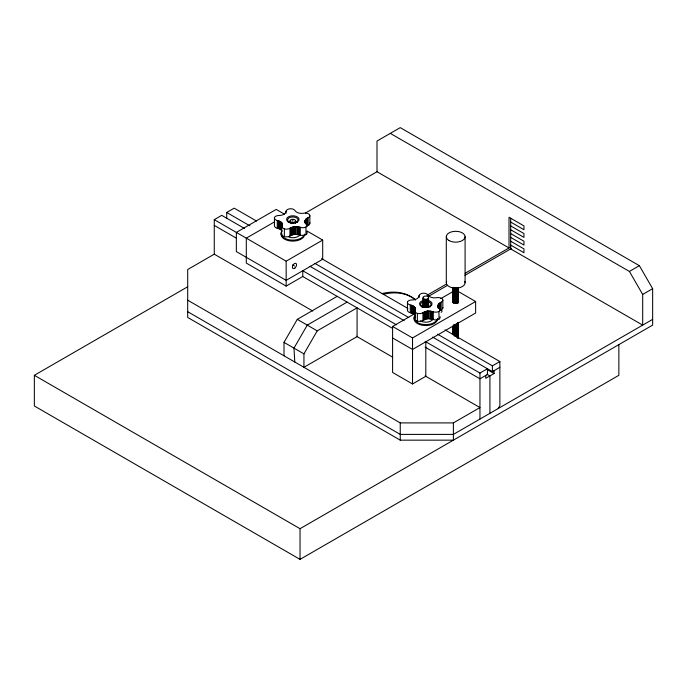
<?xml version="1.0" encoding="UTF-8"?>
<svg xmlns="http://www.w3.org/2000/svg" width="687" height="687" viewBox="0 0 687 687"><rect width="100%" height="100%" fill="white"/><g stroke="black" fill="none" stroke-linecap="round" stroke-linejoin="round"><path stroke-width="1.03" d="M306.711 226.203L308.154 225.439L308.154 217.71A4.5 2.593 0 0 0 309.365 214.507L309.09 214.258A5.032 2.911 0 0 0 304.178 213.159C300.958 213.751 296.784 213.382 294.809 210.437A4.5 2.593 0 0 0 290.412 208.745L289.897 208.771A5.032 2.911 0 0 0 286.075 211.21C285.792 214.619 281.515 215.503 278.69 215.512A4.5 2.593 0 0 0 274.448 217.693L274.431 217.985A5.032 2.911 0 0 0 277.273 220.553C279.781 220.742 283.671 222.983 282.082 225.929A4.5 2.593 0 0 0 284.366 228.934L284.366 236.672L284.839 236.766A5.032 2.911 0 0 0 289.94 236.002L294.68 234.224L300.288 235.023A4.5 2.593 0 0 0 305.947 234.696L306.265 234.465A5.032 2.911 0 0 0 306.78 231.691M439.714 310.661L441.157 309.897L441.157 302.168A4.5 2.593 0 0 0 442.368 298.965L442.084 298.716A5.032 2.911 0 0 0 437.181 297.617C433.961 298.21 429.787 297.84 427.803 294.895A4.5 2.593 0 0 0 423.407 293.203L422.9 293.229A5.032 2.911 0 0 0 419.079 295.668C418.795 299.077 414.51 299.961 411.693 299.97A4.5 2.593 0 0 0 407.451 302.151L407.425 302.443A5.032 2.911 0 0 0 410.276 305.002C412.784 305.2 416.674 307.441 415.085 310.387A4.5 2.593 0 0 0 417.37 313.392L417.37 321.13L417.842 321.224A5.032 2.911 0 0 0 422.943 320.46L427.675 318.682L433.291 319.481A4.5 2.593 0 0 0 438.95 319.154L439.259 318.923A5.032 2.911 0 0 0 440.075 316.707M274.448 217.693L274.431 225.722A5.032 2.911 0 0 0 277.273 228.282L280.27 229.26L282.082 230.892M407.451 302.151L407.425 310.18A5.032 2.911 0 0 0 410.276 312.74L414.046 314.225L415.369 316.063M308.154 217.71C305.475 218.311 303.714 222.064 306.565 223.696A5.032 2.911 0 0 1 306.265 226.736L305.947 226.968A4.5 2.593 0 0 1 300.288 227.285L294.68 226.495L289.94 228.264A5.032 2.911 0 0 1 284.839 229.037L284.366 228.934M438.031 307.604L438.34 304.41L441.157 302.168M417.37 321.13A4.5 2.593 0 0 1 415.085 318.124L415.343 317.574M284.006 355.797L284.006 342.375L297.291 319.361L337.145 296.355M303.937 353.882L317.222 330.868L357.077 307.862L357.077 336.621L303.937 367.305L303.937 353.882L284.006 342.375M498.221 408.525L499.878 405.648L499.878 361.551L445.073 329.906M422.857 307.433L423.441 307.003M417.37 313.392L417.842 313.495A5.032 2.911 0 0 0 422.943 312.722L427.675 310.953L433.291 311.743A4.5 2.593 0 0 0 438.95 311.417L439.259 311.194A5.032 2.911 0 0 0 439.568 308.154L438.031 305.672M214.267 254.018L214.267 219.66L221.738 215.349L244.374 228.41M226.719 218.226L226.719 212.472L234.19 208.152L256.491 221.025M274.62 221.815L246.307 238.157L246.307 263.087L286.161 286.093L302.769 276.509L302.769 270.755M305.406 213.064L377.695 171.321M618.858 344.625L618.858 375.308L300.039 559.373L34.35 405.983L34.35 375.308L187.723 286.754M214.267 219.66L286.161 261.172L322.692 240.081L322.692 259.248L286.161 280.339L236.345 251.579L236.345 232.404L276.2 209.398L284.349 214.104M347.107 302.108L307.261 325.114L293.976 348.129L294.8 362.023M427.031 295.273L446.533 284.014M465.108 273.289L510.827 246.899M428.688 296.234L447.263 285.509M464.91 275.324L511.351 248.514M425.811 341.791L425.811 376.304L412.526 383.973L392.595 372.466L392.595 326.454L414.871 313.59M440.848 298.596L452.913 291.632M392.595 326.454L412.526 337.952L475.627 301.524L475.627 313.032L412.526 349.46L392.595 337.952M390.285 133.372L629.404 271.434L639.365 265.68L652.65 288.686L652.65 325.114L300.039 528.698L34.35 375.308M425.141 341.405L479.955 373.05L487.427 368.739L487.427 374.492L479.955 378.803L425.141 347.158M437.602 334.217L492.407 365.862L499.878 361.551M432.612 337.094L492.407 371.615L499.878 367.296M494.065 370.654L494.065 373.53L485.769 378.322L485.769 375.445M510.673 218.226L510.673 248.9L642.688 325.114L642.688 294.44L652.65 288.686M187.697 300.193L400.246 422.909L453.386 422.909L479.955 407.563L425.141 375.918M652.65 319.369L453.386 434.407L400.246 434.407L187.697 311.692M441.166 312.31L441.209 312.284A2.937 1.692 0 0 0 440.161 309.536M423.381 307.037L423.407 307.02A2.817 1.623 0 0 0 423.089 307.39A2.817 1.623 0 0 1 423.364 306.153M312.74 311.022L214.267 254.173L187.697 269.51L187.697 317.446L400.246 440.161L453.386 440.161L453.386 422.909M294.938 222.451L295.779 222.992M639.365 265.68L400.246 127.627L377 141.05L377 171.724L509.015 247.938L509.015 217.264L523.958 225.894L523.958 229.724L510.673 222.056M510.673 225.894L523.958 233.563L523.958 237.393L510.673 229.724M510.673 233.563L523.958 241.231L523.958 245.061L510.673 237.393M510.673 241.231L523.958 248.9L523.958 252.739L510.673 245.061M457.508 291.065L475.627 301.524M306.943 230.978L322.692 240.081M321.516 258.57L407.915 308.454M226.719 212.472L249.948 225.877M314.972 263.422L408.799 317.592M309.992 266.298L404.154 320.666M486.636 369.237L494.065 373.53M487.126 374.321L489.917 375.926L489.917 413.316M292.61 264.89L294.465 265.963M302.52 270.609L396.347 324.779M214.267 225.413L236.56 238.286M302.52 276.363L392.629 328.386M356.398 336.235L392.629 357.154M297.291 319.361L317.222 330.868M428.774 307.441L428.293 307.063M629.404 271.434L642.688 294.44M492.407 365.862L492.407 371.615M479.955 373.05L479.955 419.07M465.09 236.723L465.09 282.743M446.301 236.723L446.301 282.743M442.849 300.099L442.849 307.836M440.393 302.52L440.393 310.249M439.714 302.924L439.714 309.691M439.139 303.388L439.139 308.214M438.95 311.417L438.95 319.154M438.83 303.74L438.83 308.566M438.34 304.41L438.34 307.312M438.117 305.002L438.117 307.905M433.291 311.743L433.291 319.481M432.475 311.434L432.475 319.163M431.599 311.194L431.599 318.923M430.663 311.013L430.663 318.751M429.993 310.953L429.993 318.691M428.722 310.893L428.722 318.622M427.675 310.953L427.675 318.682M427.348 310.996L427.348 318.734M426.55 311.117L426.55 318.845M425.485 311.383L425.485 319.112M424.514 311.743L424.514 319.481M423.656 312.199L423.656 319.927M422.943 312.722L422.943 320.46M419.079 295.668L419.079 297.6M415.48 308.721L415.48 310.653M415.369 308.334L415.369 310.266M415.077 307.613L415.085 318.124M414.656 307.063L414.656 314.792M414.476 306.891L414.476 314.629M414.046 306.496L414.046 314.225M413.273 305.99L413.273 313.719M412.526 337.952L412.526 383.973M412.372 305.569L412.372 313.298M411.367 305.234L411.367 312.971M410.276 305.002L410.276 312.74M400.246 422.909L400.246 440.161M309.854 215.641L309.854 223.378M307.39 218.062L307.39 225.791M306.711 218.475L306.711 224.271M306.136 218.93L306.136 224.726M305.835 219.282L305.835 223.146M305.947 226.968L305.947 234.696M305.337 219.952L305.337 222.854M305.114 220.544L305.114 222.485M305.088 220.742L305.028 223.146M300.288 227.285L300.288 235.023M300.039 528.698L300.039 559.373M299.472 226.976L299.472 234.705M298.596 226.736L298.596 234.465M297.66 226.555L297.66 234.293M296.99 226.495L296.99 234.233M295.719 226.435L295.719 234.164M294.68 226.495L294.68 234.224M294.345 226.547L294.345 234.276M293.555 226.658L293.555 234.387M292.808 219.376L292.808 221.377M292.49 226.925L292.49 234.653M291.511 227.285L291.511 235.023M290.653 227.74L290.653 235.469M289.94 228.264L289.94 236.002M286.075 211.21L286.075 213.142M286.161 261.172L286.161 286.093M282.366 223.876L282.366 226.77M282.082 223.163L282.082 226.057M281.653 222.605L281.653 230.334M281.472 222.433L281.472 230.171M281.043 222.038L281.043 229.767M280.27 221.532L280.27 229.26M279.369 221.111L279.369 228.84M278.364 220.776L278.364 228.513M277.273 220.553L277.273 228.282M304.547 234.327A11.739 6.776 0 0 1 290.515 240.974A11.739 6.776 0 0 1 281.953 231.734M304.444 234.25A11.739 6.776 0 0 1 289.768 239.918A11.739 6.776 0 0 1 281.953 230.772M295.247 220.931A2.817 1.623 0 0 1 294.8 222.897M293.538 223.318A2.817 1.623 0 0 1 291.4 223.155M290.816 222.897A2.817 1.623 0 0 1 290.816 220.596M290.369 221.772A2.817 1.623 0 0 0 290.086 223.009A2.817 1.623 0 0 1 290.369 222.622M295.247 221.772A2.817 1.623 0 0 1 295.53 223.009A2.817 1.623 0 0 0 295.247 222.622M284.366 236.672A4.5 2.593 0 0 1 281.979 233.949M309.571 222.511A4.5 2.593 0 0 1 308.154 225.439M300.142 234.499A7.6 4.388 0 0 1 289.004 237.161M274.448 225.43A4.5 2.593 0 0 1 274.56 225.138M288.282 222.468A5.221 3.014 0 0 1 290.197 221.369M295.419 221.369A5.221 3.014 0 0 1 297.325 222.468M464.773 281.335A9.395 5.427 0 0 1 455.696 288.162A9.395 5.427 0 0 1 446.627 281.335M457.104 287.527A2.817 1.623 0 0 1 454.287 287.527M457.688 287.501A2.817 1.623 0 0 1 456.426 290.223A2.817 1.623 0 0 1 452.973 288.222M457.688 288.342A2.817 1.623 0 0 1 456.426 291.065A2.817 1.623 0 0 1 452.973 289.072M457.688 289.184A2.817 1.623 0 0 1 456.426 291.906A2.817 1.623 0 0 1 452.973 289.914M457.688 290.026A2.817 1.623 0 0 1 456.426 292.748A2.817 1.623 0 0 1 452.973 290.756M457.688 290.876A2.817 1.623 0 0 1 456.426 293.598A2.817 1.623 0 0 1 452.973 291.597M457.688 291.717A2.817 1.623 0 0 1 456.426 294.44A2.817 1.623 0 0 1 452.973 292.447M457.688 292.559A2.817 1.623 0 0 1 456.426 295.281A2.817 1.623 0 0 1 452.973 293.289M457.688 293.401A2.817 1.623 0 0 1 456.426 296.123A2.817 1.623 0 0 1 452.973 294.13M457.688 294.251A2.817 1.623 0 0 1 456.426 296.964A2.817 1.623 0 0 1 452.973 294.972M457.688 295.092A2.817 1.623 0 0 1 456.426 297.815A2.817 1.623 0 0 1 452.973 295.822M457.688 295.934A2.817 1.623 0 0 1 456.426 298.656A2.817 1.623 0 0 1 452.973 296.664M457.688 296.775A2.817 1.623 0 0 1 456.426 299.498A2.817 1.623 0 0 1 452.973 297.505M457.688 297.617A2.817 1.623 0 0 1 456.426 300.339A2.817 1.623 0 0 1 452.973 298.347M457.688 298.467A2.817 1.623 0 0 1 456.426 301.189A2.817 1.623 0 0 1 452.973 299.197M457.688 299.309A2.817 1.623 0 0 1 456.426 302.031A2.817 1.623 0 0 1 452.973 300.039M457.688 300.15A2.817 1.623 0 0 1 456.426 302.873A2.817 1.623 0 0 1 452.973 300.88M458.418 302.563A2.817 1.623 0 0 1 457.688 303.293M453.703 303.293A2.817 1.623 0 0 1 453.257 302.958M452.973 302.563A2.817 1.623 0 0 1 452.879 302.143M457.688 300.992A2.817 1.623 0 0 1 458.512 302.143M457.688 327.536A2.817 1.623 0 0 1 456.426 330.258A2.817 1.623 0 0 1 452.973 328.266M457.688 326.686A2.817 1.623 0 0 1 456.426 329.408A2.817 1.623 0 0 1 452.973 327.416M457.688 331.752A2.817 1.623 0 0 1 456.426 334.475A2.817 1.623 0 0 1 452.973 332.482M457.688 330.911A2.817 1.623 0 0 1 456.426 333.633A2.817 1.623 0 0 1 452.973 331.641M457.688 328.377A2.817 1.623 0 0 1 456.426 331.1A2.817 1.623 0 0 1 452.973 329.107M454.966 324.35A2.817 1.623 0 0 0 458.418 322.358A2.817 1.623 0 0 1 457.688 323.088M457.688 322.469A2.817 1.623 0 0 1 457.688 324.771A2.817 1.623 0 0 1 453.703 324.771M457.688 332.594A2.817 1.623 0 0 1 456.426 335.316A2.817 1.623 0 0 1 452.973 333.324M457.688 333.435A2.817 1.623 0 0 1 457.928 335.582A2.817 1.623 0 0 1 454.287 335.995M457.104 323.345A2.817 1.623 0 0 1 456.426 323.508M457.688 330.061A2.817 1.623 0 0 1 456.426 332.783A2.817 1.623 0 0 1 452.973 330.791M457.688 329.219A2.817 1.623 0 0 1 456.426 331.941A2.817 1.623 0 0 1 452.973 329.949M457.688 325.003A2.817 1.623 0 0 1 456.778 327.656A2.817 1.623 0 0 1 452.879 326.153M457.688 334.286A2.817 1.623 0 0 1 456.426 337.008M457.688 337.661A2.817 1.623 0 0 1 458.418 338.39A2.817 1.623 0 0 0 457.688 336.81M457.688 324.161A2.817 1.623 0 0 1 457.413 326.6A2.817 1.623 0 0 1 453.257 326.119M457.688 323.311A2.817 1.623 0 0 1 457.413 325.758A2.817 1.623 0 0 1 453.257 325.277M457.688 325.844A2.817 1.623 0 0 1 456.426 328.566A2.817 1.623 0 0 1 452.973 326.574M457.688 335.127A2.817 1.623 0 0 1 457.104 337.686M457.688 335.969A2.817 1.623 0 0 1 457.688 338.27M457.774 300.331A2.937 1.692 0 0 1 457.946 302.615A2.937 1.692 0 0 1 454.013 302.915A2.937 1.692 0 0 1 453.154 300.674M437.55 318.785A11.739 6.776 0 0 1 424.274 325.501A11.739 6.776 0 0 1 414.467 317.025M437.447 318.708A11.739 6.776 0 0 1 422.771 324.367A11.739 6.776 0 0 1 414.957 315.23M428.25 297.72A2.817 1.623 0 0 1 425.811 300.159A2.817 1.623 0 0 1 423.364 297.72M428.25 298.562A2.817 1.623 0 0 1 425.811 301A2.817 1.623 0 0 1 423.364 298.562M428.25 299.403A2.817 1.623 0 0 1 425.811 301.851A2.817 1.623 0 0 1 423.364 299.403M428.25 300.253A2.817 1.623 0 0 1 425.811 302.692A2.817 1.623 0 0 1 423.364 300.253M428.25 301.095A2.817 1.623 0 0 1 425.811 303.534A2.817 1.623 0 0 1 423.364 301.095M428.25 301.937A2.817 1.623 0 0 1 425.811 304.375A2.817 1.623 0 0 1 423.364 301.937M428.25 302.778A2.817 1.623 0 0 1 425.811 305.226A2.817 1.623 0 0 1 423.364 302.778M428.25 303.628A2.817 1.623 0 0 1 425.811 306.067A2.817 1.623 0 0 1 423.364 303.628M428.25 304.47A2.817 1.623 0 0 1 425.811 306.909A2.817 1.623 0 0 1 423.364 304.47M428.25 305.311A2.817 1.623 0 0 1 427.22 307.536M424.394 307.536A2.817 1.623 0 0 1 423.364 305.311M428.25 306.153A2.817 1.623 0 0 1 428.525 307.39A2.817 1.623 0 0 0 428.25 307.003M442.814 307.536A4.5 2.593 0 0 1 441.157 309.897M433.145 318.957A7.6 4.388 0 0 1 420.435 320.923M407.451 309.889A4.5 2.593 0 0 1 407.726 309.313M421.286 306.926A5.221 3.014 0 0 1 423.192 305.827M428.422 305.827A5.221 3.014 0 0 1 430.328 306.926M428.422 301.808A5.221 3.014 0 0 1 429.804 306.35A5.221 3.014 0 0 1 421.809 306.35A5.221 3.014 0 0 1 423.192 301.808M428.894 300.7A6.235 3.598 0 0 1 430.612 306.127A6.235 3.598 0 0 1 421.054 306.162A6.235 3.598 0 0 1 422.651 300.726M381.895 293.607A93.93 54.23 -60 0 1 415.592 300.082M383.226 294.371A93.93 54.23 -60 0 1 415.334 299.549M295.006 267.964A2.937 1.692 -60 0 0 295.934 263.422A2.937 1.692 -60 0 0 292.464 266.496A2.937 1.692 -60 0 0 295.006 267.964M290.816 222.056A2.817 1.623 0 0 0 295.53 221.326A2.817 1.623 0 0 0 292.078 219.333A2.817 1.623 0 0 0 290.816 222.056M290.197 222.571A5.221 3.014 0 0 0 298.029 219.96A5.221 3.014 0 0 0 290.197 217.35A5.221 3.014 0 0 0 290.197 222.571M288.42 221.935A6.235 3.598 0 0 0 298.845 220.287A6.235 3.598 0 0 0 291.151 215.907A6.235 3.598 0 0 0 288.42 221.935M449.058 240.562A9.395 5.427 0 0 0 464.773 238.123A9.395 5.427 0 0 0 453.265 231.485A9.395 5.427 0 0 0 449.058 240.562M455.696 288.583A2.817 1.623 0 0 0 458.418 287.381A2.817 1.623 0 0 1 455.696 289.433A2.817 1.623 0 0 1 452.973 287.381A2.817 1.623 0 0 0 455.696 288.583M423.81 298.836A2.817 1.623 0 0 0 428.525 298.115A2.817 1.623 0 0 0 425.081 296.114A2.817 1.623 0 0 0 423.81 298.836"/></g></svg>
